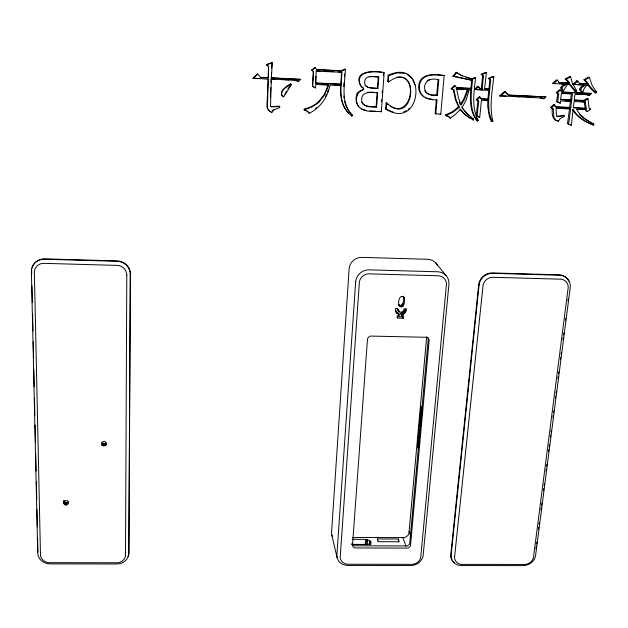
<?xml version="1.0" encoding="UTF-8"?>
<svg xmlns="http://www.w3.org/2000/svg" width="628" height="628" viewBox="0 0 628 628"><rect width="100%" height="100%" fill="white"/><g stroke="black" fill="none" stroke-linecap="round" stroke-linejoin="round"><path stroke-width="0.94" d="M335.171 85.078L340.706 85.322C339.575 96.665 342.213 109.044 351.908 116.117L352.371 115.301C340.266 103.039 344.709 84.544 345.431 69.276L345.007 68.994L341.601 70.752L316.653 69.59L342.009 71.035L345.431 69.276M340.706 85.322L341.114 85.651C340.588 95.244 341.334 105.999 348.736 113.048M485.994 100.174L487.791 100.252L487.681 106.289L489.408 116.761L491.237 121.204L492.069 121.628L492.901 121.251C489.188 106.54 492.195 91.358 493.859 76.6L493.011 76.302L488.38 78.39L490.672 80.235L489.762 89.207L484.557 88.972L486.386 72.667L485.562 72.377L481.142 74.277L483.411 76.114L482.155 88.862L479.549 88.446L477.751 86.279L474.423 89.466L489.636 90.456L488.733 99.373L480.938 98.706L488.733 99.373M487.791 100.252L488.608 100.613L489.039 112.184L492.069 121.628M343.838 86.515L344.026 82.645M267.387 108.518L268.227 79.175L253.045 78.186L257.59 73.916L260.769 77.558L268.274 77.896L268.541 66.505L266.523 64.7L272.269 62.643L271.406 78.037L300.71 79.371L298.747 81.193L293.802 80.329L271.139 79.002L275.033 79.183M268.274 77.896L268.541 66.505M270.37 97.191L270.778 87.622M270.982 82.833L271.139 79.002M271.406 78.037L271.398 72.879M271.351 79.316L270.542 106.203L271.524 106.948L279.711 106.564L279.664 107.616L273.934 109.837L271.798 112.522L268.282 110.12L266.884 106.273L268.227 79.175M270.542 106.203L270.338 105.818L271.312 106.564L279.484 106.179L279.664 107.616M341.114 85.651L330.006 85.149C327.785 97.05 320.249 107.875 309.282 113.276L307.532 111.368L304.203 109.955L304.242 109.123L308.262 107.922A32.287 31.486 -82.7 0 0 318.71 101.587L324.213 94.593L328.397 84.772L321.921 84.482M304.502 110.347L304.242 109.123M311.661 69.998L311.983 70.289L315.452 67.667L315.115 67.392L311.661 69.998L313.56 71.851L312.571 86.483L315.601 87.896L315.782 84.513L328.774 85.094L324.574 94.946L319.055 101.964M315.562 81.993L315.868 76.42M338.594 71.89L341.93 72.314L341.192 84.388L315.853 83.241L316.174 70.846L320.068 71.027M341.192 84.388L340.784 84.066L341.522 72.024M477.578 121.016L476.785 120.592C469.995 111.855 469.932 100.04 470.804 89.514L471.581 89.851C470.71 100.402 470.765 112.247 477.578 121.016L478.23 120.427C471.275 107.364 474.069 91.845 475.569 77.856L474.776 77.55L471.824 78.885L466.117 77.228M376.619 107.153C371.093 107.302 361.014 107.121 361.704 99.177C361.689 90.927 372.137 92.308 377.64 92.795L376.619 107.153L376.117 106.768L377.13 92.449M377.954 88.47C373.111 88.446 363.675 88.925 364.687 81.507C365.206 74.567 374.233 77.15 378.77 76.985L377.954 88.47L377.436 88.132L378.252 76.687M344.45 76.797L344.654 73.868M381.51 101.634L381.651 99.687M382.146 92.881L382.287 90.934M383.41 75.376L383.622 72.463C373.283 70.116 351.068 71.105 361.649 87.245C368.157 89.985 355.864 90.361 356.704 94.977C355.236 99.373 356.052 104.688 359.836 107.678M359.381 107.294C365.229 112.875 374.084 110.889 381.329 111.753L384.155 72.746L383.622 72.463M271.634 68.059L272.057 62.384M386.503 102.843C415.312 129.808 421.255 58.498 388.638 81.907L387.68 81.577L388.143 75.289C428.461 56.536 422.518 132.382 385.671 108.942L386.118 102.827L388.528 104.727M386.204 109.335L386.66 103.196L386.118 102.827M388.23 81.891L388.693 75.588L397.077 72.927L404.33 73.319M351.845 544.374L365.213 544.421L365.606 539.374L369.617 540.52L370.944 541.964L370.324 543.558L367.451 544.523L351.963 544.476M367.639 539.711L367.247 544.759L366.25 544.547L366.642 539.491M312.571 86.483L313.231 71.568L313.56 71.851M369.288 544.727L369.617 540.52M370.143 544.5L370.41 541.132M370.74 544.5L370.944 541.964M399.298 314.62L396.81 313.137L395.248 310.625C395.915 312.775 398.733 312.509 399.298 314.62L399.212 315.719L397.351 315.68L397.155 318.09L403.27 318.231L403.474 315.821L401.622 315.782L400.805 314.392C400.829 312.108 405.036 312.43 405.186 309.565L406.026 310.939C405.515 312.658 401.841 316.567 400.892 313.294M401.622 315.782L401.708 314.675M399.557 306.213L398.411 304.376C402.823 308.662 404.801 299.046 403.129 296.157C406.096 299.148 404.165 310.067 399.22 305.734C397.532 302.829 399.541 293.158 403.961 297.476M403.27 318.231L402.454 316.834L402.579 315.24M436.366 99.357L435.118 113.676L440.754 114.296L444.184 75.533C435.298 73.586 419.457 73.28 418.743 85.903C417.502 95.864 428.579 100.825 437.041 99.719L435.793 114.084M437.426 95.323L436.743 94.977L438.093 79.458L438.784 79.764L437.426 95.323C419.418 98.266 420.729 74.803 438.784 79.764M469.618 117.986L463.213 112.655L460.481 109.343L455.331 114.453L450.221 118.205L448.58 116.384L445.707 115.576L445.778 114.751L452.364 111.784L458.526 106.838L459.272 107.215L453.086 112.184L446.484 115.159L445.778 114.751M446.414 115.984L446.484 115.159M426.687 336.694L408.93 533.305A5.613 4.953 -18.8 0 1 403.788 537.607L352.339 537.474M417.424 446.72L421.066 406.371L422.181 408.561L418.515 449.083L417.424 446.72L419.119 447.324M471.707 80.141L472.484 80.447L471.699 88.595L470.921 88.265L471.707 80.141L456.878 76.828M482.155 88.862L481.346 88.532L482.602 75.815M478.936 116.989L479.729 117.405L481.425 100.299L488.608 100.613M487.909 99.012L488.812 90.118L489.636 90.456M489.762 89.207L488.937 88.87L489.832 79.929M563.748 108.338L569.549 108.597L567.508 123.622L571.354 125.184L573.121 109.296C577.415 117.146 585.453 121.863 593.507 125.105L593.837 124.101C586.874 120.796 580.335 116.062 576.48 109.233L586.277 109.664L587.408 111.564L590.658 109.241L589.048 107.938L588.051 98.824L586.952 98.47L583.757 100.386L574.141 99.962M479.729 117.405L476.299 115.442L477.932 100.857L476.252 99.538L479.329 96.767L481.747 99.067M476.252 99.538L478.724 101.218L477.084 115.842L476.299 115.442M588.051 98.824L584.841 100.747L574.235 100.276L575.005 94.098L585.822 94.593L589.472 95.377L591.482 93.603L562.139 92.277L560.412 90.118L559.391 89.788L556.282 92.544L557.743 93.651L556.612 101.446L560.239 103.165L560.506 100.904L571.527 101.391L570.75 107.749L556.4 107.121L555.388 106.744L553.668 104.609L550.583 107.349L553.205 109.037L553.857 117.491L555.835 120.136M563.128 116.094L563.23 115.277L564.258 115.685L564.156 116.502L560.05 118.676L558.465 121.165C551.941 120.552 551.965 113.59 552.2 108.66M570.75 107.749L569.698 107.372L570.475 101.029L564.98 100.786M571.684 100.158L560.655 99.671L561.401 93.486L572.446 93.988L571.684 100.158L570.632 99.805L571.386 93.643M569.549 108.597L570.601 108.982L569.368 118.975L568.544 124.046L567.508 123.622M535.959 548.809L536.21 546.87M536.587 543.95L536.838 542.003M538.471 529.365L538.722 527.418M539.099 524.498L539.35 522.559M540.983 509.912L541.234 507.966M541.611 505.053L541.862 503.106M543.495 490.468L543.746 488.521M544.123 485.601L544.366 483.662M545.999 471.016L546.25 469.069M546.627 466.157L546.878 464.21M548.511 451.571L548.762 449.624M549.139 446.704L549.39 444.765M550.395 436.986L550.646 435.039M551.023 432.119L551.274 430.172M552.907 417.534L553.158 415.587M553.535 412.675L553.786 410.728M555.411 398.081L555.662 396.142M556.039 393.222L556.29 391.275M557.923 378.637L558.174 376.69M558.551 373.778L558.802 371.831M560.435 359.185L560.686 357.246M561.063 354.325L561.314 352.379M562.947 339.74L563.198 337.793M563.575 334.881L563.826 332.934M565.451 320.288L565.702 318.349M567.963 300.843L568.214 298.897M63.593 502.157C66.937 511.318 71.294 495.712 63.593 502.157L63.954 500.767M560.239 103.165L557.625 101.807L558.755 93.988L556.282 92.544M105.685 445.299L106.438 442.968L106.061 444.86C96.618 449.35 105.528 434.961 106.061 444.86M104.625 445.841L105.009 443.949L106.069 443.407M105.198 445.637L105.575 443.745M104.013 445.911L104.397 444.02L105.009 443.949M102.835 445.605L103.22 443.713L102.034 441.845M103.4 445.825L103.793 443.933L103.22 443.713M102.34 445.26L102.733 443.368M101.728 444.286L102.121 442.402M101.964 444.805L102.356 442.921M406.026 310.939L406.481 308.803L404.055 308.74C404.212 313.466 397.461 313.246 397.202 308.74L398.246 310.836M67.534 504.198L68.059 502.102C66.733 503.342 64.119 502.51 64.056 500.602L63.609 503.24M67.903 503.766L68.476 501.874M66.497 504.731L67.023 502.635M67.055 504.527L67.581 502.431M65.893 504.794L66.419 502.698M64.715 504.512L65.249 502.416M65.281 504.724L65.814 502.628M63.852 503.742L64.386 501.646M64.229 504.174L64.763 502.078M593.507 125.105L592.4 124.674L592.73 123.677L583.027 117.766L579.369 114.288M460.34 104.641L464.029 98.423L467.397 89.357L468.166 89.694L464.791 98.784L461.085 105.017L460.34 104.641L459.288 102.113M470.262 116.816L472.782 118.786L472.507 119.595L473.284 120.011L473.559 119.202L467.468 113.935L461.525 106.964M327.596 91.876L328.413 89.553M583.993 79.701L586.458 81.373L588.342 84.113L587.235 83.799L583.993 79.701L588.271 77.189L589.378 77.487L592.133 85.432L596.6 92.183L596.098 92.983L588.97 85.392L586.607 85.282L584.205 88.603L582.863 91.814L581.316 91.61L580.225 90.84L579.66 89.05L580.343 87.528L583.663 85.267M582.399 91.947L580.814 90.346L581.426 87.857L585.422 85.227L572.917 84.388L576.724 80.816L577.799 81.122L579.864 83.72L588.342 84.113M325.571 96.469L326.623 94.176M284.916 94.278L286.439 91.186M345.808 105.48L348.32 110.175L351.931 114.9L351.476 115.709L351.908 116.117M563.277 91.084L561.369 89.773L560.82 87.779L561.691 86.256L565.231 84.034L566.275 84.348L562.727 86.578L561.848 88.101L563.277 91.084L567.461 84.403L570.232 84.529L576.096 91.664L576.763 91.068L572.383 83.171L570.577 76.812L569.518 76.522L565.239 79.034L568.536 82.935L569.588 83.249L567.783 80.557L565.239 79.034M462.271 107.349L466.188 99.938L469.171 89.741L471.581 89.851M287.875 88.948L291.031 84.568L290.646 83.917C286.47 85.895 277.301 92.316 283.464 97.042L291.298 84.898L290.646 83.917M472.484 80.447L452.874 76.333L456.077 72.267L462.341 75.87M453.604 76.624L456.823 72.55M459.272 107.215L456.203 100.174L453.997 90.102L451.155 88.627L454.468 85.432L457.027 87.936L471.699 88.595M455.206 85.753L451.877 88.956L451.155 88.627M475.215 89.804L478.552 86.601L480.349 88.776M566.275 84.348L552.601 83.445L556.4 79.874L557.421 80.18L559.501 82.786L569.588 83.249M553.606 83.767L557.421 80.18M253.194 78.492L257.59 73.916M573.984 84.702L577.799 81.122M477.045 99.899L480.13 97.12M499.629 95.801L504.48 91.453L508.986 95.283L545.897 96.94L543.903 98.714L538.628 97.858L499.629 95.801L506.458 96.108M500.492 96.155L505.352 91.79M476.785 120.592L477.445 120.011L478.23 120.427M557.303 92.889L560.412 90.118M550.583 107.349L551.572 107.733L554.673 104.986L556.4 107.121M567.335 84.128L569.18 84.215L575.028 91.327L575.695 90.738M585.641 94.443L588.373 95.032L590.367 93.266L591.482 93.603M272.207 110.724L273.714 109.445M408.263 109.28L409.574 108.236M315.468 108.613L316.779 107.608M290.913 84.238C287.334 86.884 280.426 89.655 281.807 95.252M282.121 95.896L283.22 96.681L283.856 96.288M566.283 79.34L570.577 76.812M585.092 79.999L589.378 77.487M403.953 111.776L406.198 110.685M456.077 72.267L461.588 75.58L472.609 79.191L475.569 77.856M488.38 78.39L489.212 78.696L493.859 76.6M491.237 121.204L492.069 120.835L492.901 121.251M481.142 74.277L481.951 74.567L486.386 72.667M266.523 64.7L272.269 62.643M427.134 80.455L429.999 79.426M304.549 109.515L308.576 108.314A32.381 31.581 -82.5 0 0 319.055 101.964M581.316 91.61L582.863 91.814M563.23 115.277L556.903 116.337M564.258 115.685L560.035 116.549L557.028 116.345L556.494 115.45L556.055 108.338L570.601 108.982M396.629 77.236C419.692 73.892 411.316 119.618 390.263 106.101M367.396 92.198L374.272 92.324M377.436 538.926L398.285 539.005L399.251 541.752L378.299 541.681L377.436 538.926L377.546 540.881M352.214 539.319L365.606 539.374M369.225 76.428L377.279 76.64M445.707 115.576L446.861 115.599M397.234 316.708L402.454 316.834M555.388 106.744L569.698 107.372M573.168 107.521L586.23 108.432L585.28 102.003L579.534 101.438M586.23 108.432L573.301 107.859L574.086 101.508L585.28 102.003M577.368 108.934L585.186 109.28L586.317 111.172L587.408 111.564M376.117 106.768C371.234 106.273 364.366 107.435 361.681 102.191M370.01 110.889L375.411 111.125M387.68 81.577L388.638 81.907M268.077 77.589L260.769 77.558M271.194 77.731L300.71 79.371M561.11 91.939L590.367 93.266M253.045 78.186L260.534 78.524M280.873 79.45L288.66 79.803M479.549 88.446L481.346 88.532M484.612 88.674L488.937 88.87M470.921 88.265L456.289 87.606L457.027 87.936M563.128 93.274L570.467 93.603M576.637 93.878L584.731 94.247M474.423 89.466L483.058 89.859M463.59 89.184L455.975 88.846L468.166 89.694M340.784 84.066L315.515 82.92L315.853 83.241M377.436 88.132L368.236 87.473L365.064 85.408M504.48 91.453L508.107 94.938L545.897 96.94M513.288 96.414L520.11 96.72M526.939 97.026L533.769 97.332M560.553 99.35L570.632 99.805M436.743 94.977C432.598 94.71 427.001 95.221 424.716 90.887M384.155 72.746C375.238 71.129 354.2 70.124 360.55 85.549C366.556 90.77 363.282 88.493 358.745 92.575C355.919 96.406 355.644 101.995 358.321 105.983M444.184 75.533C436.578 75.376 425.925 72.864 421.019 80.729C418.138 85.895 418.923 93.266 423.924 96.861M324.943 71.254L333.719 71.663M316.512 71.137L341.93 72.314M568.536 82.935L558.473 82.472L559.501 82.786M579.722 83.453L587.235 83.799M552.601 83.445L555.513 83.587M561.346 83.854L565.231 84.034M572.917 84.388L583.381 84.866M294.391 80.109L298.747 81.193M429.426 98.863L432.143 99.169M365.213 544.421L366.25 544.547M452.874 76.333L456.077 76.734M103.793 443.933L104.397 444.02M366.532 110.567L361.485 108.848M304.203 109.955L305.875 110.355M540.559 97.787L542.137 98.172M588.97 85.392L587.863 85.07L590.854 88.736L594.975 92.646L596.098 92.983M595.477 91.845L596.6 92.183M579.66 89.05L580.743 89.38M425.619 97.866L428.516 98.753M588.373 95.032L589.472 95.377M575.028 91.327L576.096 91.664M560.82 87.779L561.848 88.101M393.481 112.31L385.671 108.942M583.757 100.386L584.841 100.747M557.743 93.651L558.755 93.988M570.475 101.029L571.527 101.391M589.551 108.856L590.658 109.241M556.612 101.446L557.625 101.807M542.922 98.361L543.903 98.714M553.668 104.609L554.673 104.986M592.73 123.677L593.837 124.101M471.824 78.885L472.609 79.191M508.107 94.938L508.986 95.283M477.751 86.279L478.552 86.601M570.303 124.752L571.354 125.184M557.46 120.749L558.465 121.165M592.4 124.674C584.66 121.502 576.802 117.106 572.524 109.61M397.438 309.463L399.125 310.884M477.932 100.857L478.724 101.218M453.997 90.102L453.267 89.765L455.465 99.813L458.526 106.838M312.242 86.162L315.601 87.896M459.735 108.958L460.481 109.343M269.545 111.054L271.798 112.522M472.782 118.786L473.559 119.202M388.143 75.289L388.693 75.588M473.284 120.011L465.505 115.136L460.277 109.617M450.221 118.205L447.874 115.976M440.071 113.888L440.754 114.296M406.936 74.214L411.976 78.469M380.811 111.352L381.329 111.753M551.572 107.733L553.205 109.037M307.225 110.968L309.282 113.276M266.719 64.967L268.745 66.78M268.085 109.727L269.059 110.614M351.931 114.9L352.371 115.301M468.457 115.207L463.998 110.418M481.951 74.567L483.411 76.114M489.212 78.696L490.672 80.235M479.329 96.767L480.404 98.062M435.808 262.991L446.084 275.629M576.724 80.816L577.752 82.111M462.514 108.346L463.503 109.727M315.115 67.392L316.991 69.873M403.317 296.714L404.149 298.033M403.349 297.303L404.181 298.63M402.854 303.355L403.678 304.706M402.721 303.936L403.553 305.286M402.446 304.478L403.27 305.828M402.038 304.941L402.862 306.291M401.528 305.286L402.352 306.645M404.542 310.852L405.374 312.226M400.947 305.498L401.763 306.856M400.334 305.561L401.151 306.919M399.738 305.467L400.554 306.825M403.6 311.943L404.432 313.317M399.196 305.232L400.012 306.582M402.422 312.768L403.247 314.149M412.871 79.984L414.975 84.968M401.08 313.27L401.904 314.659M398.435 310.57L399.243 311.943M397.862 310.091L398.67 311.457M398.309 313.207L399.11 314.589M397.053 312.634L397.862 314.016M396.017 311.755L396.81 313.137M476.252 117.507L477.445 120.011M461.085 105.017L458.479 97.874L456.713 89.176M409.15 531.516L411.097 536.712M402.886 537.654L406.033 546.407M396.048 311.998L395.499 308.529L397.932 308.591L398.011 310.106M344.544 101.179L345.557 104.625M331.788 534.954L337.11 557.68M584.189 101.642L585.139 108.047M343.83 95.943L344.113 98.572M398.285 539.005L398.482 541.925M31.706 274.146L31.636 271.21A13.455 12.56 21.2 0 1 31.714 269.553M31.965 285.905L32.342 302.555M32.578 313.333L32.978 330.972M33.213 341.742L33.59 358.4M33.826 369.178L34.226 386.817M34.462 397.587L34.862 415.226M35.082 425.023L35.474 442.654M35.718 453.432L36.11 471.071M36.353 481.849L36.746 499.48M36.966 509.277L37.358 526.916M37.602 537.694L37.931 552.389M351.908 543.346A3.839 3.399 -15.6 0 0 354.42 545.779L406.826 545.928A3.823 3.368 -18.7 0 0 409.707 543.518L428.257 338.625A4.074 3.784 -29 0 0 427.943 337.691M437.481 265.487A12.215 11.492 -35.6 0 0 427.66 259.293L362.042 257.37A12.23 11.681 -29.5 0 0 349.121 268.878L331.576 532.332A11.304 10.048 -14.9 0 0 332.173 536.21M32.02 267.928A13.455 12.56 21.2 0 1 44.761 258.846L117.255 260.903A13.219 12.544 15.5 0 1 130.388 273.894L128.905 552.585A12.136 10.692 0.2 0 1 127.963 556.667M454.413 562.68A11.642 10.134 -21.6 0 1 453.385 561.785M452.513 560.773A11.642 10.134 -21.6 0 1 450.81 554.469L478.685 284.759A12.725 11.744 -37.9 0 1 492.289 272.929L559.108 274.821A12.725 11.532 -40.3 0 1 568.874 281.163M126.793 275.174L125.498 555.874A9.13 8.038 0.2 0 1 117.632 562.759L48.584 562.672A9.247 8.086 4 0 1 40.49 555.717L34.344 271.32A10.127 9.451 21.1 0 1 42.845 263.32L118.197 265.424A9.946 9.436 15.4 0 1 126.707 273.832L126.793 275.174M130.286 274.318L128.811 553.331A12.152 10.707 0.2 0 1 116.651 563.975L50.232 563.897A12.309 10.762 4 0 1 37.719 553.142L31.4 271.626A13.478 12.576 21.1 0 1 44.541 259.254L117.138 261.311A13.235 12.56 15.5 0 1 130.286 274.318M446.5 283.935L420.697 557.617A8.784 7.701 -18.8 0 1 412.643 564.321L347.237 564.242A8.839 7.795 -14.9 0 1 340.188 557.476L359.42 281.572A9.601 9.122 -28.8 0 1 368.157 273.824L439.184 275.802A9.577 8.965 -34.9 0 1 446.5 283.935M454.625 556.581L454.586 557.68A8.753 7.622 -21.5 0 0 461.258 564.376L525.306 564.454A8.721 7.512 -24.5 0 0 533.431 557.821L568.238 287.231A9.569 8.674 -40.2 0 0 561.369 279.201L491.936 277.27A9.577 8.839 -37.9 0 0 483.12 284.924L454.625 556.581M355.66 281.846L336.906 554.964A11.759 10.378 -14.9 0 0 347.81 565.428L410.743 565.498A11.697 10.252 -18.8 0 0 423.194 555.144L448.91 284.366A12.748 11.932 -34.9 0 0 437.606 271.783L369.162 269.859A12.772 12.144 -28.8 0 0 355.66 281.846M367.435 339.662L352.489 545.512A3.854 3.407 -15.6 0 0 355.008 547.954L407.611 548.095A3.839 3.376 -18.7 0 0 410.5 545.685L429.175 340.101A4.09 3.792 -29 0 0 426.585 337.299L370.693 336.066A4.098 3.847 -24.2 0 0 367.623 338.751L367.435 339.662M479.062 285.183L451.124 555.199A11.657 10.15 -21.6 0 0 461.439 565.553L523.069 565.616A11.61 10.009 -24.5 0 0 535.621 555.372L570.216 287.648A12.741 11.547 -40.3 0 0 559.595 275.229L492.69 273.337A12.741 11.759 -37.9 0 0 479.062 285.183"/></g></svg>
